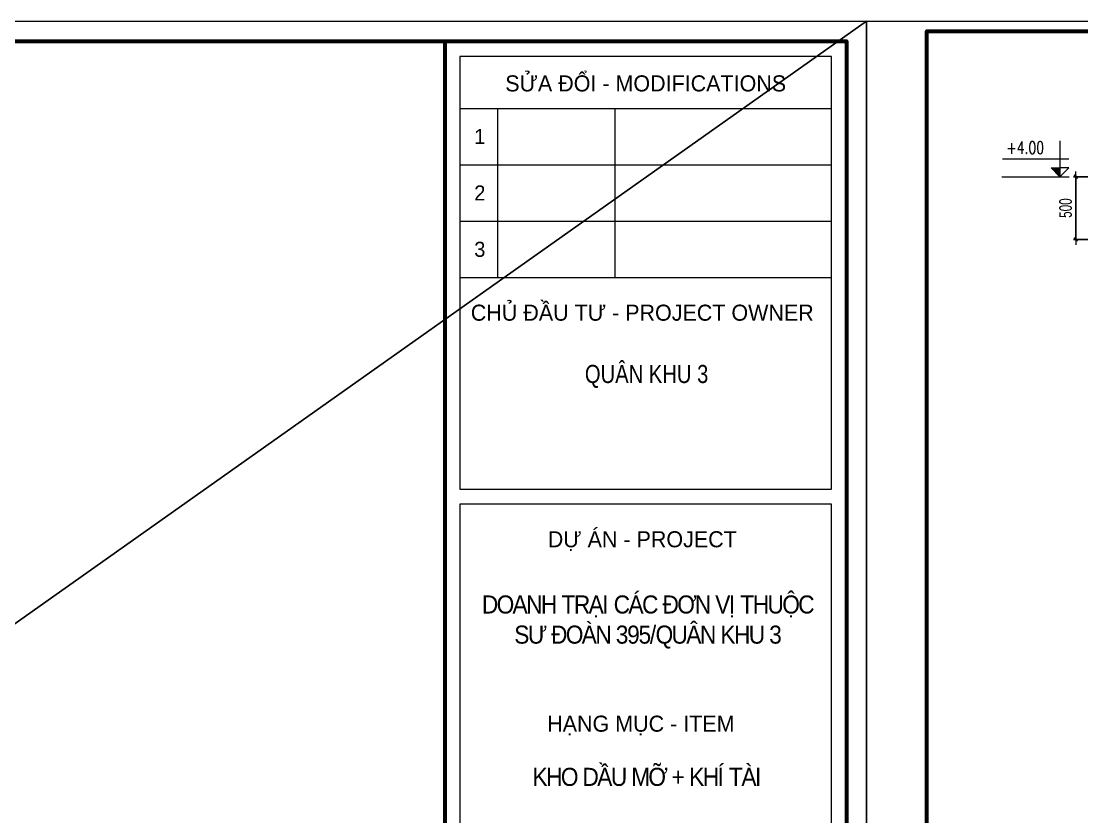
# Model space of a CAD drawing. Header units: millimetres. Extents: x -295047 to 29144, y -724756 to -246879.
# Drawn here: x -45840 to -37390, y -350942 to -344605 of the extents above; entities that cross this region are included whole.
import ezdxf
from ezdxf.enums import TextEntityAlignment as Align

# ---------------------------------------------------------------- set-up
doc = ezdxf.new("R2010")
doc.units = ezdxf.units.MM
doc.header["$MEASUREMENT"] = 0
doc.header["$PDMODE"] = 32
doc.layers.get('Defpoints').update_dxf_attribs({"color": 1})
for name, color, linetype, lineweight in [('08. Net Text', 3, 'Continuous', 13), ('EG Text1', 3, 'Continuous', 20), ('Khac', 156, 'Continuous', 9), ('Khungten_LCDI', 7, 'Continuous', 5), ('LC Dim', 8, 'Continuous', 18), ('LC Net thay', 7, 'Continuous', 25), ('LC Text1', 3, 'Continuous', 20)]:
    doc.layers.add(name, color=color, linetype=linetype, lineweight=lineweight)
doc.layers.add('KCS_Plotter', color=11, linetype='Continuous', plot=False)
doc.styles.add('EG Huy', font='vnsimli.shx', dxfattribs={"width": 0.75})
doc.styles.add('HOATBIF', font='hoatbif.shx', dxfattribs={"width": 0.7})
doc.styles.add('Khungten', font='VHAVAN_1.TTF', dxfattribs={"width": 0.9, "height": 5000})
doc.styles.add('LC 3', font='vnsimli.shx', dxfattribs={"width": 0.75})
doc.styles.add('Text Khung Ten', font='VHAVAN_1.TTF')
doc.styles.add('Title', font='VHBLACK_1.TTF', dxfattribs={"width": 0.8})
doc.dimstyles.new('1-100(1-40)', dxfattribs={"dimscale": 40, "dimtxt": 2.5, "dimasz": 0.35, "dimexe": 0.5, "dimexo": 0, "dimgap": 0.8, "dimtad": 1, "dimdec": 0, "dimzin": 0, "dimdsep": 46, "dimtxsty": 'HOATBIF', "dimblk1": 'DOT', "dimblk2": 'DOT', "dimsah": 1, "dimcen": -1, "dimdle": 1, "dimclrd": 256, "dimclre": 256, "dimclrt": 4, "dimadec": 3, "dimazin": 2, "dimtfac": 0.333333, "dimtdec": 0, "dimtix": 1, "dimtmove": 2, "dimatfit": 3, "dimldrblk": 'DOT', "dimfxl": 1, "dimtvp": 0.833333, "dimtolj": 1, "dimtzin": 0, "dimarcsym": 0})

# ---------------------------------------------------------------- blocks, each defined once
blk = doc.blocks.new('lcdi KC')
at = {"layer": 'Defpoints', "lineweight": 0}
blk.add_lwpolyline([(-1200, -14850), (-1200, 14850), (40800, 14850), (40800, -14850)], close=True, dxfattribs=at)
at = {"layer": 'Khungten_LCDI', "color": 5, "lineweight": 60}
blk.add_line((36600, 14650), (36600, -14650), dxfattribs=at)
at = {"layer": 'Khungten_LCDI', "color": 5, "lineweight": 25}
blk.add_line((40600, -14650), (40600, 14650), dxfattribs=at)
at = {"layer": 'Khungten_LCDI', "color": 9, "lineweight": 15}
for p, q in [((36750, 13981), (40450, 13981)), ((37123, 13981), (37123, 12297)), ((38293, 13981), (38293, 12297)), ((36750, 13420), (40450, 13420)), ((36750, 12858), (40450, 12858)), ((36750, 12297), (40450, 12297))]:
    blk.add_line(p, q, dxfattribs=at)
at = {"layer": 'Khungten_LCDI', "color": 5, "lineweight": 60}
blk.add_lwpolyline([(0, -14650), (0, 14650), (40600, 14650), (40600, -14650)], close=True, dxfattribs=at)
at = {"layer": 'Khungten_LCDI', "color": 9, "lineweight": 15}
for points in [[(36750, 10190), (40450, 10190), (40450, 14500), (36750, 14500)], [(36750, 6712), (40450, 6712), (40450, 10040), (36750, 10040)]]:
    blk.add_lwpolyline(points, close=True, dxfattribs=at)
at = {"color": 7, "style": 'Khungten'}
for s, p in [('söa ®æi - modifications', (38600, 14151)), ('chñ ®Çu t\xad - project owner', (38566, 11868)), ('dù ¸n - project', (38566, 9612)), ('h¹ng môc - item', (38552, 7776))]:
    blk.add_text(s, height=160, dxfattribs=at).set_placement(p, align=Align.CENTER)
at = {"color": 4, "char_height": 180, "attachment_point": 5, "style": 'Khungten'}
for s, insert, width in [('{\\f.VnArialH|b0|i0|c0|p34;\\W0.8;qu©n khu 3}', (38609, 11313), 2315.24), ('{\\f.VnArialH|b0|i0|c0|p34;\\W0.9;\\T0.9;doanh tr¹i c¸c ®¬n vÞ thuéc s\xad ®oµn 395/qu©n khu 3}', (38617, 8868), 3461.97), ('{\\f.VnArialH|b0|i0|c0|p34;\\T0.9;kho dÇu mì + khÝ tµi}', (38609, 7325), 3712.56)]:
    blk.add_mtext(s, dxfattribs=dict(at, insert=insert, width=width))
at = {"color": 7, "style": 'Khungten', "width": 0.8}
for tag, p in [('REVISION', (39499, -10746)), ('NGAYHT', (39546, -11609))]:
    blk.add_attdef(tag, text='', height=200, dxfattribs=at).set_placement(p, align=Align.CENTER)
at = {"layer": '08. Net Text', "color": 7, "style": 'Text Khung Ten'}
blk.add_text('1', height=150, dxfattribs=at).set_placement((36892, 13627))
at = {"layer": '08. Net Text', "color": 7, "ltscale": 2, "style": 'Text Khung Ten'}
for s, p in [('2', (36892, 13065)), ('3', (36892, 12504))]:
    blk.add_text(s, height=150, dxfattribs=at).set_placement(p)
at = {"layer": 'LC Text1', "style": 'Title', "width": 1.485915}
for tag, p, p2 in [('TENBANVE1', (36913, -8886), (40339, -8886)), ('TENBANVE2', (36913, -9562), (40339, -9562))]:
    blk.add_attdef(tag, text='', height=250, dxfattribs=at).set_placement(p, p2, align=Align.FIT)
at = {"layer": 'LC Text1', "style": 'Title', "width": 0.7}
blk.add_attdef('SOBANVE', text='', height=250, dxfattribs=at).set_placement((39562, -13896), align=Align.CENTER)
blk = doc.blocks.new('DOT')
at = {"layer": 'LC Dim'}
blk.add_line((-3, 0), (3, 0), dxfattribs=at)
at = {"layer": 'LC Dim', "color": 4}
blk.add_line((-1, -1), (1, 1), dxfattribs=at)
blk.add_lwpolyline([(0.5, 1), (-1, -0.5), (-0.5, -1), (1, 0.5)], close=True, dxfattribs=at)
blk = doc.blocks.new('*D500')
at = {"layer": 'Defpoints', "color": 0, "ltscale": 2, "transparency": 16777216}
for p in [(-37005.9, -345843.9), (-37436.4, -346343.9), (-37005.9, -346343.9)]:
    blk.add_point(p, dxfattribs=at)
at = {"layer": 'LC Dim', "lineweight": -2, "ltscale": 2, "transparency": 16777216}
for p, q in [((-37005.9, -345843.9), (-37456.4, -345843.9)), ((-37436.4, -345857.9), (-37436.4, -346329.9)), ((-37005.9, -346343.9), (-37456.4, -346343.9))]:
    blk.add_line(p, q, dxfattribs=at)
at = {"layer": 'LC Dim', "lineweight": -2, "ltscale": 2, "transparency": 16777216, "xscale": 14, "yscale": 14, "zscale": 14}
for p, rotation in [((-37436.4, -345843.9), 90), ((-37436.4, -346343.9), 270)]:
    blk.add_blockref('DOT', p, dxfattribs=dict(at, rotation=rotation))
at = {"layer": 'LC Dim', "color": 4, "ltscale": 2, "transparency": 16777216, "insert": (-37518.4, -346093.9), "char_height": 100, "attachment_point": 5, "rotation": 90, "style": 'HOATBIF'}
blk.add_mtext('\\A1;500', dxfattribs=at)
blk = doc.blocks.new('CT')
at = {"layer": 'LC Text1', "lineweight": 15}
blk.add_hatch(color=4, dxfattribs=at).paths.add_polyline_path([(3.25, 1.6), (1.64, 1.6), (1.64, 0)])
at = {"layer": 'LC Text1', "color": 4, "lineweight": 15, "ltscale": 50}
for p, q in [((0.05, 3.14), (12, 3.14)), ((12.09, 0), (0, 0))]:
    blk.add_line(p, q, dxfattribs=at)
for points in [[(1.64, 6.43), (1.64, 0)], [(1.64, 0), (0.03, 1.6), (1.64, 1.6)], [(1.64, 0), (3.25, 1.6), (1.64, 1.6)]]:
    blk.add_lwpolyline(points, dxfattribs=at)
at = {"layer": 'LC Text1', "color": 4, "style": 'LC 3', "width": 0.75}
blk.add_attdef('CT', (1.91, 3.5), '', height=2.2, dxfattribs=at)

msp = doc.modelspace()

# ---------------------------------------------------------------- linework, layer by layer
at = {"layer": 'KCS_Plotter', "ltscale": 2}
msp.add_line((-72704.2, -368365.3), (-39104.2, -344605.3), dxfattribs=at)

# ---------------------------------------------------------------- block references
at = {"layer": 'EG Text1'}
ref = msp.add_blockref('CT', (-37491, -345843.9), dxfattribs=dict(at, xscale=-44.25072279153392, yscale=44.25072279153392, zscale=44.25072279153392))
ref.add_attrib('CT', '+4.00', (-37990.2, -345660.7), dxfattribs={"layer": 'Khac', "color": 3, "height": 97.35, "style": 'EG Huy', "width": 0.75})
at = {"layer": 'LC Net thay'}
for p, xscale, yscale, zscale in [((-71744.2, -356485.3), 0.8, 0.8, 0.8), ((-38624.2, -350545.3), 0.3999999999995694, 0.3999999999995694, 0.3999999999995694)]:
    msp.add_blockref('lcdi KC', p, dxfattribs=dict(at, xscale=xscale, yscale=yscale, zscale=zscale))

# ---------------------------------------------------------------- dimensions: what is measured, and where the dimension line sits
at = {"layer": 'LC Dim', "ltscale": 2}
dim = msp.add_linear_dim(base=(-37436.4, -346343.9), p1=(-37005.9, -345843.9), p2=(-37005.9, -346343.9), angle=90, dimstyle='1-100(1-40)', dxfattribs=at)
dim.commit()
dim.dimension.update_dxf_attribs({"geometry": '*D500', "text_midpoint": (-37518.4, -346093.9)})

doc.saveas('drawing.dxf')
